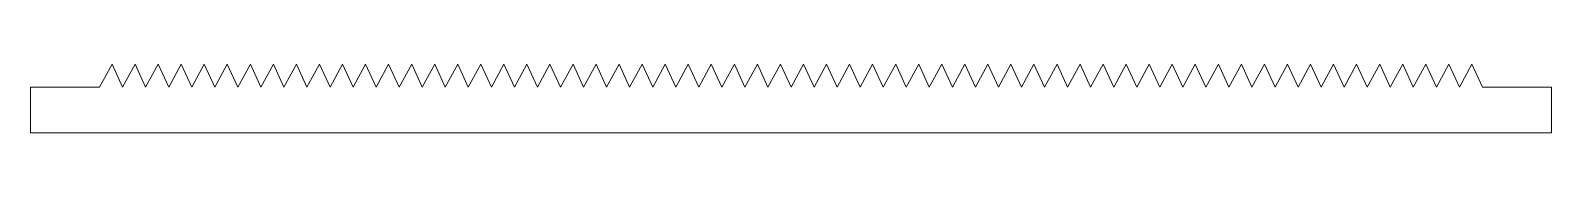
# Model space of a CAD drawing. Header units: millimetres. Extents: x -165 to 165, y -7 to 7.
import ezdxf

# ---------------------------------------------------------------- set-up
doc = ezdxf.new("R2010")
doc.units = ezdxf.units.MM

msp = doc.modelspace()

# ---------------------------------------------------------------- linework, layer by layer
at = {"color": 7, "linetype": 'Continuous', "lineweight": 15}
for p, q in [((-147.29, 7.5), (-150, 2.5)), ((-145, 2.5), (-147.29, 7.5)), ((-142.29, 7.5), (-145, 2.5)), ((-140, 2.5), (-142.29, 7.5)), ((-137.29, 7.5), (-140, 2.5)), ((-135, 2.5), (-137.29, 7.5)), ((-132.29, 7.5), (-135, 2.5)), ((-130, 2.5), (-132.29, 7.5)), ((-127.29, 7.5), (-130, 2.5)), ((-125, 2.5), (-127.29, 7.5)), ((-122.29, 7.5), (-125, 2.5)), ((-120, 2.5), (-122.29, 7.5)), ((-117.29, 7.5), (-120, 2.5)), ((-115, 2.5), (-117.29, 7.5)), ((-112.29, 7.5), (-115, 2.5)), ((-110, 2.5), (-112.29, 7.5)), ((-107.29, 7.5), (-110, 2.5)), ((-105, 2.5), (-107.29, 7.5)), ((-102.29, 7.5), (-105, 2.5)), ((-100, 2.5), (-102.29, 7.5)), ((-97.29, 7.5), (-100, 2.5)), ((-95, 2.5), (-97.29, 7.5)), ((-92.29, 7.5), (-95, 2.5)), ((-90, 2.5), (-92.29, 7.5)), ((-87.29, 7.5), (-90, 2.5)), ((-85, 2.5), (-87.29, 7.5)), ((-82.29, 7.5), (-85, 2.5)), ((-80, 2.5), (-82.29, 7.5)), ((-77.29, 7.5), (-80, 2.5)), ((-75, 2.5), (-77.29, 7.5)), ((-72.29, 7.5), (-75, 2.5)), ((-70, 2.5), (-72.29, 7.5)), ((-67.29, 7.5), (-70, 2.5)), ((-65, 2.5), (-67.29, 7.5)), ((-62.29, 7.5), (-65, 2.5)), ((-60, 2.5), (-62.29, 7.5)), ((-57.29, 7.5), (-60, 2.5)), ((-55, 2.5), (-57.29, 7.5)), ((-52.29, 7.5), (-55, 2.5)), ((-50, 2.5), (-52.29, 7.5)), ((-47.29, 7.5), (-50, 2.5)), ((-45, 2.5), (-47.29, 7.5)), ((-42.29, 7.5), (-45, 2.5)), ((-40, 2.5), (-42.29, 7.5)), ((-37.29, 7.5), (-40, 2.5)), ((-35, 2.5), (-37.29, 7.5)), ((-32.29, 7.5), (-35, 2.5)), ((-30, 2.5), (-32.29, 7.5)), ((-27.29, 7.5), (-30, 2.5)), ((-25, 2.5), (-27.29, 7.5)), ((-22.29, 7.5), (-25, 2.5)), ((-20, 2.5), (-22.29, 7.5)), ((-17.29, 7.5), (-20, 2.5)), ((-15, 2.5), (-17.29, 7.5)), ((-12.29, 7.5), (-15, 2.5)), ((-10, 2.5), (-12.29, 7.5)), ((-7.29, 7.5), (-10, 2.5)), ((-5, 2.5), (-7.29, 7.5)), ((-2.29, 7.5), (-5, 2.5)), ((0, 2.5), (-2.29, 7.5)), ((2.71, 7.5), (0, 2.5)), ((5, 2.5), (2.71, 7.5)), ((7.71, 7.5), (5, 2.5)), ((10, 2.5), (7.71, 7.5)), ((12.71, 7.5), (10, 2.5)), ((15, 2.5), (12.71, 7.5)), ((17.71, 7.5), (15, 2.5)), ((20, 2.5), (17.71, 7.5)), ((22.71, 7.5), (20, 2.5)), ((25, 2.5), (22.71, 7.5)), ((27.71, 7.5), (25, 2.5)), ((30, 2.5), (27.71, 7.5)), ((32.71, 7.5), (30, 2.5)), ((35, 2.5), (32.71, 7.5)), ((37.71, 7.5), (35, 2.5)), ((40, 2.5), (37.71, 7.5)), ((42.71, 7.5), (40, 2.5)), ((45, 2.5), (42.71, 7.5)), ((47.71, 7.5), (45, 2.5)), ((50, 2.5), (47.71, 7.5)), ((52.71, 7.5), (50, 2.5)), ((55, 2.5), (52.71, 7.5)), ((57.71, 7.5), (55, 2.5)), ((60, 2.5), (57.71, 7.5)), ((62.71, 7.5), (60, 2.5)), ((65, 2.5), (62.71, 7.5)), ((67.71, 7.5), (65, 2.5)), ((70, 2.5), (67.71, 7.5)), ((72.71, 7.5), (70, 2.5)), ((75, 2.5), (72.71, 7.5)), ((77.71, 7.5), (75, 2.5)), ((80, 2.5), (77.71, 7.5)), ((82.71, 7.5), (80, 2.5)), ((85, 2.5), (82.71, 7.5)), ((87.71, 7.5), (85, 2.5)), ((90, 2.5), (87.71, 7.5)), ((92.71, 7.5), (90, 2.5)), ((95, 2.5), (92.71, 7.5)), ((97.71, 7.5), (95, 2.5)), ((100, 2.5), (97.71, 7.5)), ((102.71, 7.5), (100, 2.5)), ((105, 2.5), (102.71, 7.5)), ((107.71, 7.5), (105, 2.5)), ((110, 2.5), (107.71, 7.5)), ((112.71, 7.5), (110, 2.5)), ((115, 2.5), (112.71, 7.5)), ((117.71, 7.5), (115, 2.5)), ((120, 2.5), (117.71, 7.5)), ((122.71, 7.5), (120, 2.5)), ((125, 2.5), (122.71, 7.5)), ((127.71, 7.5), (125, 2.5)), ((130, 2.5), (127.71, 7.5)), ((132.71, 7.5), (130, 2.5)), ((135, 2.5), (132.71, 7.5)), ((137.71, 7.5), (135, 2.5)), ((140, 2.5), (137.71, 7.5)), ((142.71, 7.5), (140, 2.5)), ((145, 2.5), (142.71, 7.5)), ((147.71, 7.5), (145, 2.5)), ((150, 2.5), (147.71, 7.5)), ((-150, 2.5), (-165, 2.5)), ((-165, 2.5), (-165, -7.5)), ((165, 2.5), (150, 2.5)), ((165, -7.5), (165, 2.5)), ((-165, -7.5), (165, -7.5))]:
    msp.add_line(p, q, dxfattribs=at)

doc.saveas('drawing.dxf')
